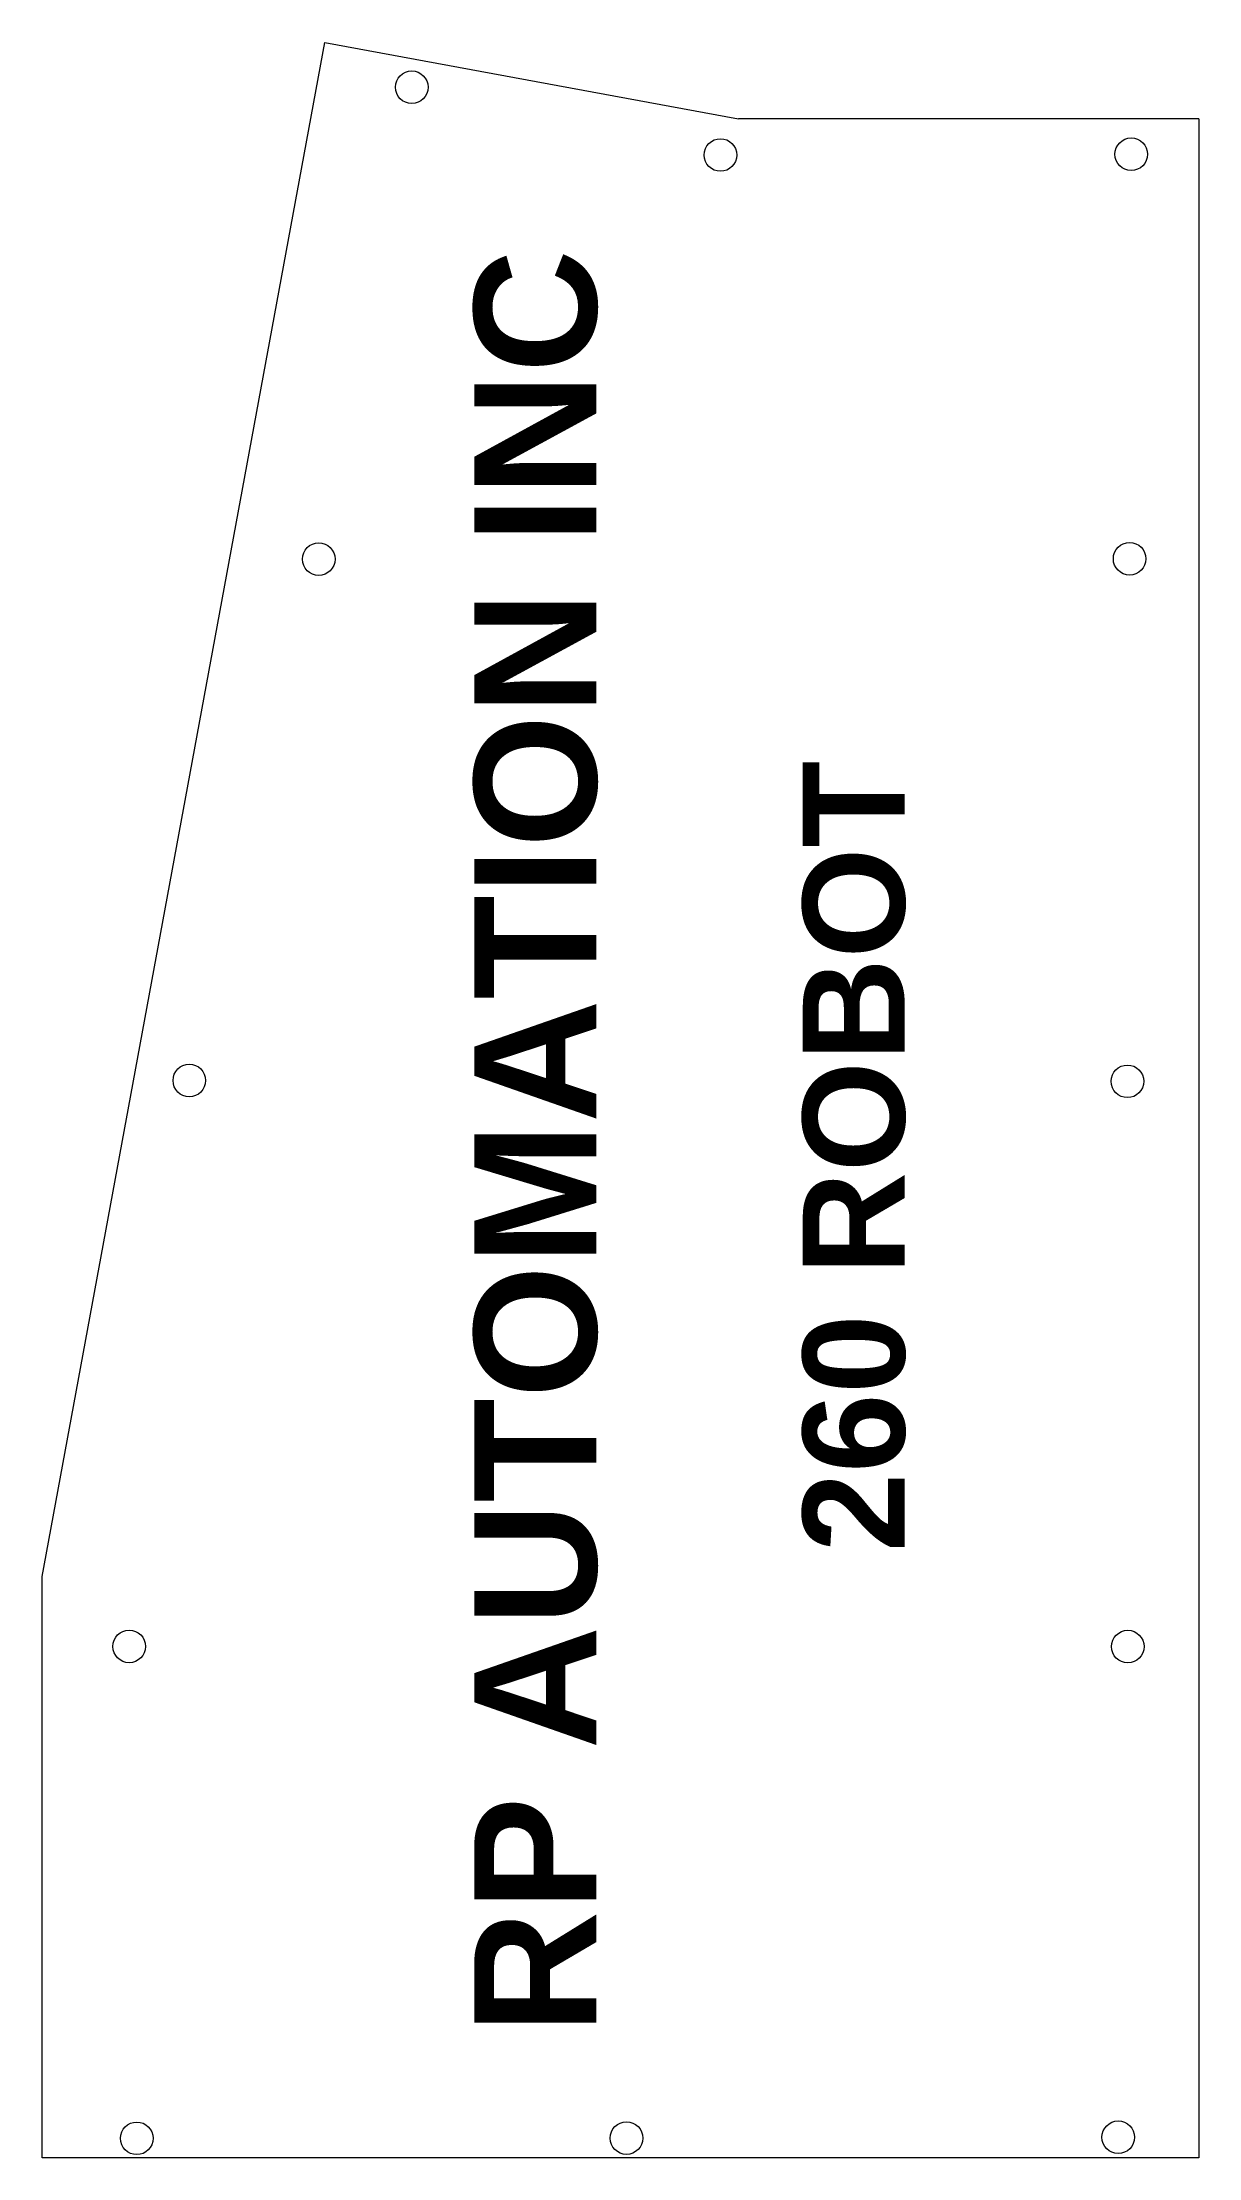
# Model space of a CAD drawing. Header units: millimetres. Extents: x 86 to 200, y 0 to 207.
import ezdxf

# ---------------------------------------------------------------- set-up
doc = ezdxf.new("R2010")
doc.units = ezdxf.units.MM
doc.layers.add('cut', color=178, linetype='Continuous', lineweight=0, true_color=0x000000)
doc.layers.add('text', color=178, linetype='Continuous', lineweight=40, true_color=0x000000)
doc.styles.add('textstyle0', font='')
doc.styles.add('textstyle1', font='')
doc.styles.get('textstyle0').set_extended_font_data('Liberation Sans', bold=True)
doc.styles.get('textstyle1').set_extended_font_data('Liberation Sans', bold=True)

msp = doc.modelspace()

# ---------------------------------------------------------------- linework, layer by layer
at = {"layer": 'cut'}
for p, q in [((86.5, 57), (114.23, 207.49)), ((114.23, 207.49), (154.82, 200)), ((200, 200), (154.82, 200)), ((200, 200), (200, 0)), ((86.5, 0), (86.5, 57)), ((200, 0), (86.5, 0))]:
    msp.add_line(p, q, dxfattribs=at)
for centre in [(122.76, 203.09), (153.06, 196.44), (193.38, 196.51), (113.63, 156.8), (193.22, 156.84), (100.93, 105.66), (193, 105.58), (95.03, 50.15), (193.04, 50.13), (95.77, 1.9), (143.84, 1.92), (192.1, 2)]:
    msp.add_circle(centre, 1.6, dxfattribs=at)

# ---------------------------------------------------------------- texts
at = {"layer": 'text', "attachment_point": 1, "rotation": 90}
for s, insert, char_height, style in [('RP AUTOMATION INC', (128.89, 12.11), 12, 'textstyle1'), ('260 ROBOT', (161.14, 59.41), 10, 'textstyle0')]:
    msp.add_mtext(s, dxfattribs=dict(at, insert=insert, char_height=char_height, style=style))

doc.saveas('drawing.dxf')
